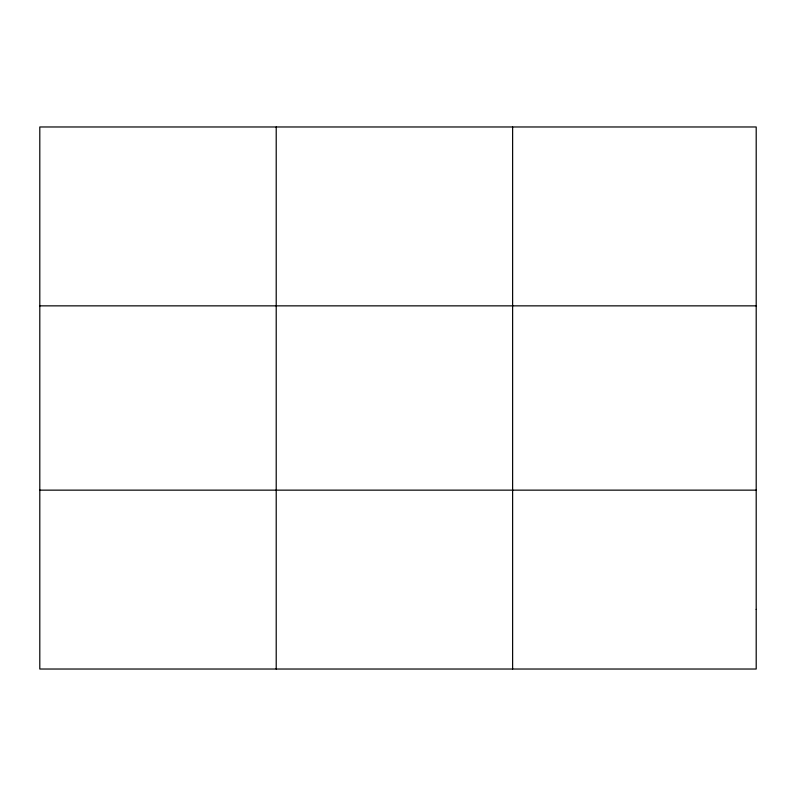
<?xml version="1.0" encoding="UTF-8"?>
<svg xmlns="http://www.w3.org/2000/svg" width="796" height="796" viewBox="0 0 796 796"><rect width="100%" height="100%" fill="white"/><g stroke="black" fill="none" stroke-linecap="round" stroke-linejoin="round"><path stroke-width="1.19" d="M276.212 126.972L276.212 669.028M512.624 126.972L512.624 669.028M39.8 305.853L756.2 305.853M39.8 490.147L756.2 490.147M756.2 609.398L756.2 669.028L39.8 669.028L39.8 126.972L756.2 126.972L756.2 609.398"/></g></svg>
